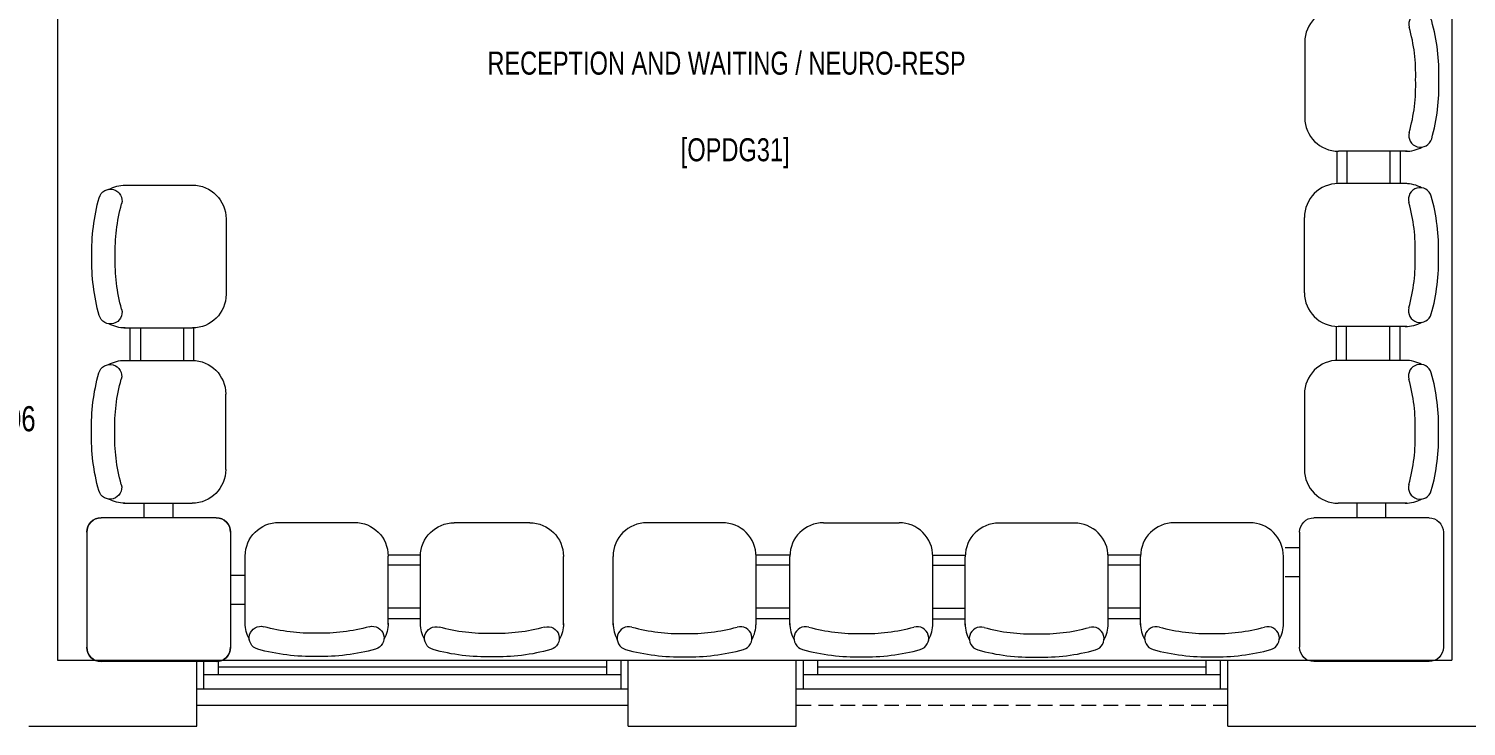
# Model space of a CAD drawing. Extents: x -234346 to 58427, y -132654 to -82394.
# Drawn here: x -110408 to -105410, y -116093 to -113666 of the extents above; entities that cross this region are included whole.
import ezdxf
from ezdxf.enums import TextEntityAlignment as Align

# ---------------------------------------------------------------- set-up
doc = ezdxf.new("R2010")
doc.units = 0
doc.header["$LTSCALE"] = 8
doc.linetypes.add('HIDDEN', pattern=[9.525, 6.35, -3.175])
doc.layers.get('0').update_dxf_attribs({"color": 9, "lineweight": 5})
for name, color, linetype, lineweight in [('72_EGR_BASE_TEXT', 9, 'Continuous', 5), ('72_EGR_EQP_TAG', 9, 'Continuous', 5), ('Aluminum', 9, 'Continuous', 5), ('LOADING', 9, 'Continuous', 5), ('Proj', 9, 'Continuous', 5), ('Walls', 9, 'Continuous', 5)]:
    doc.layers.add(name, color=color, linetype=linetype, lineweight=lineweight)
doc.styles.get("Standard").update_dxf_attribs({"font": 'ARIALUNI.TTF'})
doc.styles.add('X3G_ENTITY_225CE4', font='swisscl.ttf', dxfattribs={"height": 200})
doc.styles.add('X3G_ENTITY_257CFD', font='swisscl.ttf', dxfattribs={"height": 200})
doc.styles.add('X3G_ENTITY_258862', font='swisscl.ttf', dxfattribs={"height": 200})

# ---------------------------------------------------------------- blocks, each defined once
blk = doc.blocks.new('3 seats beam chair')
at = {"layer": 'LOADING', "ltscale": 20}
for p, q in [((-740534, -1008988.2), (-740317.9, -1008988.2)), ((-740534, -1008988.2), (-740295.5, -1008988.2)), ((-740178.3, -1009367.9), (-740178.3, -1009105.4)), ((-740534, -1009485), (-740295.5, -1009485)), ((-740511, -1009485), (-740511, -1009602.9)), ((-740474.9, -1009485), (-740474.9, -1009602.9)), ((-740325, -1009485), (-740325, -1009602.9)), ((-740290.3, -1009484.9), (-740290.3, -1009602.9)), ((-740534, -1009602.8), (-740295.5, -1009602.8)), ((-740178.3, -1009720), (-740178.3, -1009982.5)), ((-740534, -1010099.7), (-740295.5, -1010099.7)), ((-740534, -1010099.7), (-740317.9, -1010099.7)), ((-740512.3, -1010099.6), (-740512.3, -1010212.3)), ((-740476.2, -1010099.6), (-740476.2, -1010212.3)), ((-740326.3, -1010099.6), (-740326.3, -1010212.3)), ((-740291.5, -1010099.6), (-740291.5, -1010212.4)), ((-740535.3, -1010212.3), (-740319.1, -1010212.3)), ((-740535.3, -1010212.3), (-740296.7, -1010212.3)), ((-740179.5, -1010592), (-740179.5, -1010329.5)), ((-740535.3, -1010709.2), (-740296.7, -1010709.2)), ((-740512.3, -1010821.9), (-740512.3, -1010709.2)), ((-740476.2, -1010821.9), (-740476.2, -1010709.2)), ((-740326.3, -1010821.9), (-740326.3, -1010709.2)), ((-740291.5, -1010821.9), (-740291.5, -1010709.1)), ((-740534, -1010821.8), (-740295.5, -1010821.8)), ((-740534, -1010821.8), (-740317.9, -1010821.8)), ((-740178.3, -1011201.5), (-740178.3, -1010939)), ((-740534, -1011318.7), (-740295.5, -1011318.7))]:
    blk.add_line(p, q, dxfattribs=at)
for centre, radius, start, end in [((-740580.4, -1009042.7), 40.5, 344.361, 164.361), ((-740528.8, -1009105.4), 117.2, 90, 118.9699), ((-740295.5, -1009105.4), 117.2, 0, 90), ((-739957.4, -1009217.1), 687.4, 164.361, 181.6247), ((-739957.4, -1009217.1), 606.4, 164.361, 181.8419), ((-739957.4, -1009256.1), 687.4, 178.3753, 195.639), ((-739957.4, -1009256.1), 606.4, 178.1581, 195.639), ((-740295.5, -1009367.9), 117.2, 270, 0), ((-740580.4, -1009430.5), 40.5, 195.639, 15.639), ((-740528.8, -1009367.9), 117.2, 241.0301, 270), ((-740580.4, -1009657.4), 40.5, 344.361, 164.361), ((-740528.8, -1009720), 117.2, 90, 118.9699), ((-740295.5, -1009720), 117.2, 0, 90), ((-739957.4, -1009831.8), 687.4, 164.361, 181.6247), ((-739957.4, -1009831.8), 606.4, 164.361, 181.8419), ((-739957.4, -1009870.8), 687.4, 178.3753, 195.639), ((-739957.4, -1009870.8), 606.4, 178.1581, 195.639), ((-740295.5, -1009982.5), 117.2, 270, 0), ((-740580.4, -1010045.1), 40.5, 195.639, 15.639), ((-740528.8, -1009982.5), 117.2, 241.0301, 270), ((-740530.1, -1010329.5), 117.2, 90, 118.9699), ((-740296.7, -1010329.5), 117.2, 0, 90), ((-739958.7, -1010441.3), 687.4, 164.361, 181.6247), ((-740581.6, -1010266.9), 40.5, 344.361, 164.361), ((-739958.7, -1010441.3), 606.4, 164.361, 181.8419), ((-739958.7, -1010480.3), 687.4, 178.3753, 195.639), ((-739958.7, -1010480.3), 606.4, 178.1581, 195.639), ((-740296.7, -1010592), 117.2, 270, 0), ((-740581.6, -1010654.6), 40.5, 195.639, 15.639), ((-740530.1, -1010592), 117.2, 241.0301, 270), ((-739957.4, -1011050.8), 687.4, 164.361, 181.6247), ((-740580.4, -1010876.4), 40.5, 344.361, 164.361), ((-740528.8, -1010939), 117.2, 90, 118.9699), ((-740295.5, -1010939), 117.2, 0, 90), ((-739957.4, -1011050.8), 606.4, 164.361, 181.8419), ((-739957.4, -1011089.8), 687.4, 178.3753, 195.639), ((-739957.4, -1011089.8), 606.4, 178.1581, 195.639), ((-740295.5, -1011201.5), 117.2, 270, 0), ((-740580.4, -1011264.1), 40.5, 195.639, 15.639), ((-740528.8, -1011201.5), 117.2, 241.0301, 270)]:
    blk.add_arc(centre, radius, start, end, dxfattribs=at)
at = {"layer": 'LOADING', "ltscale": 10}
blk.add_attdef('NMF0003', text='', height=50, dxfattribs=at).set_placement((-740377, -1009031.1), align=Align.TOP_CENTER)
blk = doc.blocks.new('GF21009T-P')
for p, q in [((0.4002, 0.5), (0, 0.5)), ((-0.0499, 0.4501), (-0.0499, 0.0499)), ((0.4501, 0.4501), (0.4501, 0.0499)), ((0.4501, 0.3), (0.5001, 0.3)), ((0.4501, 0.2), (0.5001, 0.2)), ((0.4002, 0), (0, 0))]:
    blk.add_line(p, q)
for centre, start, end in [((0, 0.4501), 90, 180), ((0.4002, 0.4501), 0, 90), ((0, 0.0499), 180, 270), ((0.4002, 0.0499), 270, 0)]:
    blk.add_arc(centre, 0.0499, start, end)
blk = doc.blocks.new('seater 2')
at = {"layer": 'LOADING', "ltscale": 20}
for p, q in [((-944247.6, -393623.3, 0), (-943985.1, -393623.3, 0)), ((-943375.6, -393622, 0), (-943638.1, -393622, 0)), ((-944364.8, -393979, 0), (-944364.8, -393740.4, 0)), ((-943755.2, -393735.3, 0), (-943868, -393735.3, 0)), ((-943867.9, -393979, 0), (-943867.9, -393740.4, 0)), ((-943755.3, -393977.8, 0), (-943755.3, -393739.2, 0)), ((-943755.3, -393977.8, 0), (-943755.3, -393761.6, 0)), ((-943258.4, -393977.8, 0), (-943258.4, -393739.2, 0)), ((-943867.9, -393979, 0), (-943867.9, -393762.9, 0)), ((-943755.2, -393770, 0), (-943867.9, -393770, 0)), ((-943755.2, -393919.9, 0), (-943867.9, -393919.9, 0)), ((-943755.2, -393956, 0), (-943867.9, -393956, 0))]:
    blk.add_line(p, q, dxfattribs=at)
for centre, radius, start, end in [((-944247.6, -393740.4, 0), 117.2, 90, 180), ((-943985.1, -393740.4, 0), 117.2, 0, 90), ((-943638.1, -393739.2, 0), 117.2, 90, 180), ((-943375.6, -393739.2, 0), 117.2, 0, 90), ((-944247.6, -393973.8, 0), 117.2, 180, 208.9699), ((-944310.2, -394025.3, 0), 40.5, 74.361, 254.361), ((-944135.8, -393402.4, 0), 606.4, 254.361, 271.8419), ((-944096.8, -393402.4, 0), 606.4, 268.1581, 285.639), ((-943922.5, -394025.3, 0), 40.5, 285.639, 105.639), ((-943985.1, -393973.8, 0), 117.2, 331.0301, 0), ((-943638.1, -393972.5, 0), 117.2, 180, 208.9699), ((-943700.7, -394024.1, 0), 40.5, 74.361, 254.361), ((-943526.3, -393401.1, 0), 606.4, 254.361, 271.8419), ((-943487.3, -393401.1, 0), 606.4, 268.1581, 285.639), ((-943312.9, -394024.1, 0), 40.5, 285.639, 105.639), ((-943375.6, -393972.5, 0), 117.2, 331.0301, 0), ((-944135.8, -393402.4, 0), 687.4, 254.361, 271.6247), ((-944096.8, -393402.4, 0), 687.4, 268.3753, 285.639), ((-943526.3, -393401.1, 0), 687.4, 254.361, 271.6247), ((-943487.3, -393401.1, 0), 687.4, 268.3753, 285.639)]:
    blk.add_arc(centre, radius, start, end, dxfattribs=at)
blk = doc.blocks.new('GF1')
at = {"layer": 'Aluminum', "color": 9}
for p, q in [((-109823.6, -115862.6), (-108323.6, -115862.6)), ((-109798.6, -115962.6), (-109798.6, -115862.6)), ((-109748.6, -115912.6), (-109748.6, -115862.6)), ((-108398.6, -115887.6), (-109748.6, -115887.6)), ((-108398.6, -115912.6), (-108398.6, -115862.6)), ((-108348.6, -115962.6), (-108348.6, -115862.6)), ((-107739.4, -115862.6), (-106239.4, -115862.6)), ((-107714.4, -115962.6), (-107714.4, -115862.6)), ((-107664.4, -115912.6), (-107664.4, -115862.6)), ((-106314.4, -115887.6), (-107664.4, -115887.6)), ((-106314.4, -115912.6), (-106314.4, -115862.6)), ((-106264.4, -115962.6), (-106264.4, -115862.6)), ((-109798.6, -115912.6), (-108348.6, -115912.6)), ((-107714.4, -115912.6), (-106264.4, -115912.6)), ((-109823.6, -115962.6), (-108323.6, -115962.6)), ((-107739.4, -115962.6), (-106239.4, -115962.6)), ((-108323.6, -116020.2), (-109823.6, -116020.2))]:
    blk.add_line(p, q, dxfattribs=at)
at = {"layer": 'LOADING', "color": 9}
for p, q in [((-106039.7, -115471.2, 0), (-105989.7, -115471.2, 0)), ((-106039.7, -115571.2, 0), (-105989.7, -115571.2, 0))]:
    blk.add_line(p, q, dxfattribs=at)
at = {"layer": 'Proj', "color": 9, "linetype": 'HIDDEN'}
blk.add_line((-106239.4, -116020.2), (-107739.4, -116020.2), dxfattribs=at)
at = {"layer": 'Walls', "color": 9}
for p, q in [((-110307.8, -105742.6), (-110307.8, -115862.6)), ((-105460.2, -111742.6, 0), (-105460.2, -115862.6, 0)), ((-110307.8, -115862.6), (-109823.6, -115862.6)), ((-109823.6, -116092.6), (-109823.6, -115862.6)), ((-108323.6, -115862.6), (-107739.4, -115862.6)), ((-108323.6, -116092.6), (-108323.6, -115862.6)), ((-107739.4, -116092.6), (-107739.4, -115862.6)), ((-106239.4, -115862.6), (-105460.2, -115862.6)), ((-106239.4, -116092.6), (-106239.4, -115862.6)), ((-110407.8, -116092.6), (-109823.6, -116092.6)), ((-108323.6, -116092.6), (-107739.4, -116092.6)), ((-106239.4, -116092.6), (-104809.4, -116092.6))]:
    blk.add_line(p, q, dxfattribs=at)
at = {"layer": 'LOADING', "color": 9}
for p, rotation in [((-846151, -1124304.9, 0), 180), ((-1117364.4, 624793.8, 0), 89.99999999999997)]:
    blk.add_blockref('3 seats beam chair', p, dxfattribs=dict(at, rotation=rotation))
at = {"layer": 'LOADING', "color": 9, "xscale": -1, "rotation": 270}
blk.add_blockref('seater 2', (283900.2, 829048, 0), dxfattribs=at)
at = {"layer": 'LOADING', "color": 9, "extrusion": (3.51202e-12, -1.27212e-09, 1), "xscale": -1000.000000000002, "yscale": 1000.000000000001, "zscale": 1000.000000000001, "rotation": 270.0000091616897}
blk.add_blockref('GF21009T-P', (-110206.2, -115817.7, 0), dxfattribs=at)
at = {"layer": 'LOADING', "color": 9, "extrusion": (3.51192e-12, -1.27212e-09, 1), "xscale": -1000, "yscale": 1000, "zscale": 1000, "rotation": 270.0000045808248}
blk.add_blockref('GF21009T-P', (-105989.7, -115817.7, 0), dxfattribs=at)
at = {"layer": 'LOADING', "color": 9, "extrusion": (-1.27212e-09, 3.51202e-12, 1), "xscale": 1000.000000000002, "yscale": 1000.000000000002, "zscale": 1000.000000000002, "rotation": 359.9999908383104}
blk.add_blockref('GF21009T-P', (-110156.3, -115867.6, 0), dxfattribs=at)
at = {"layer": 'LOADING', "color": 9, "xscale": -1}
blk.add_blockref('seater 2', (-1052913.8, 278238.7, 0), dxfattribs=at)
at = {"layer": '72_EGR_BASE_TEXT', "color": 9, "char_height": 80, "attachment_point": 2}
for s, insert, style in [('RECEPTION AND WAITING / NEURO-RESP', (-107981.9, -113746, 0), 'X3G_ENTITY_258862'), ('[OPDG31]', (-107951.8, -114047.3), 'X3G_ENTITY_225CE4')]:
    blk.add_mtext(s, dxfattribs=dict(at, insert=insert, style=style))
at = {"layer": '72_EGR_EQP_TAG', "color": 9, "insert": (-110433.7, -114979.2), "char_height": 87.47, "attachment_point": 2, "style": 'X3G_ENTITY_257CFD'}
blk.add_mtext('06', dxfattribs=at)

msp = doc.modelspace()

# ---------------------------------------------------------------- block references
at = {"layer": '72_EGR_EQP_TAG'}
msp.add_blockref('GF1', (0, 0), dxfattribs=at)

doc.saveas('drawing.dxf')
